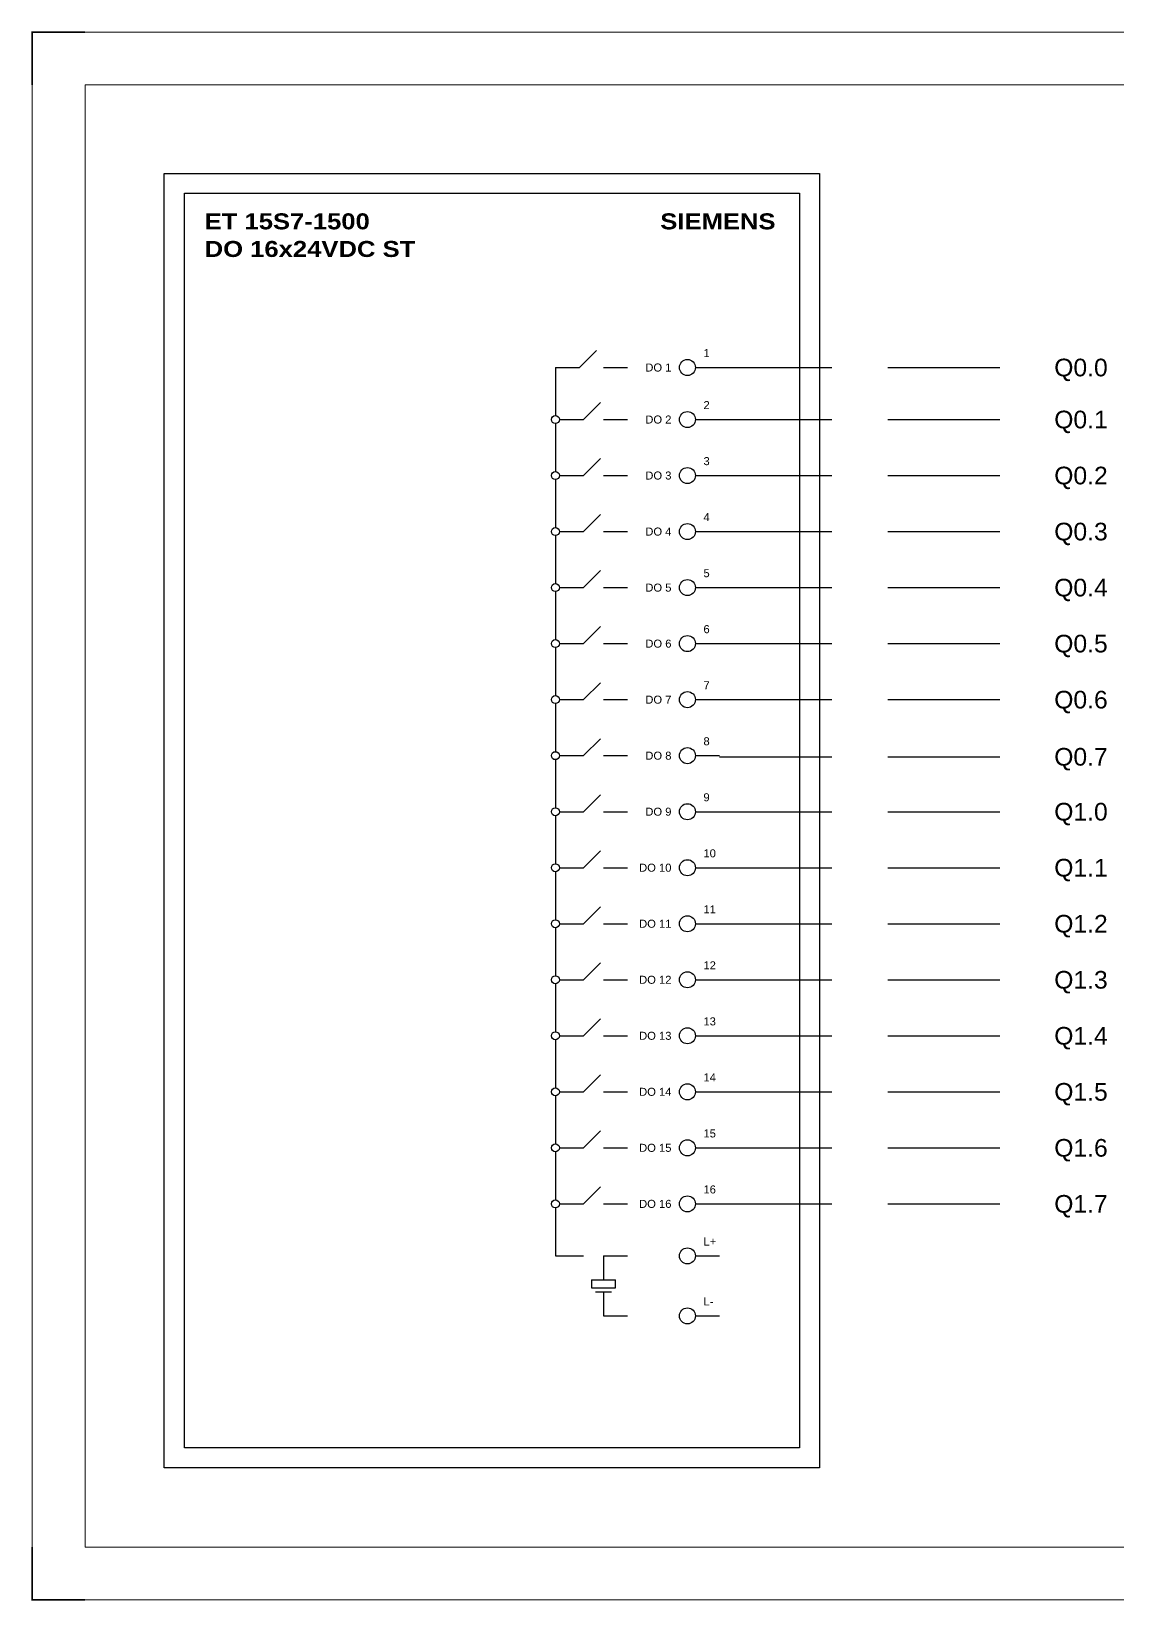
# Model space of a CAD drawing. Header units: centimetres. Extents: x -6233 to 67854, y 107 to 55669.
# Drawn here: x 38238 to 41312, y 30945 to 35389 of the extents above; entities that cross this region are included whole.
import ezdxf
from ezdxf.enums import TextEntityAlignment as Align

# ---------------------------------------------------------------- set-up
doc = ezdxf.new("R2010")
doc.units = ezdxf.units.CM
doc.header["$LTSCALE"] = 25.4
doc.linetypes.add('HIDDEN', pattern=[0.375, 0.25, -0.125])
doc.layers.add('Etiket-Line-L', color=7, linetype='Continuous')
doc.layers.add('EtIket-Line-S', color=2, linetype='Continuous')
doc.styles.add('Bold', font='ariblk.ttf', dxfattribs={"height": 25.4})
doc.styles.get("Standard").update_dxf_attribs({"font": 'arial.ttf', "height": 25.4})

# ---------------------------------------------------------------- blocks, each defined once
blk = doc.blocks.new('x5 Out Line')
at = {"const_width": 0.3}
for points in [[(9.65, 286.71), (0, 286.71), (0, 277.06)], [(0, 9.65), (0, 0), (9.65, 0)]]:
    blk.add_lwpolyline(points, dxfattribs=at)
at = {"lineweight": 15}
blk.add_lwpolyline([(395.8, 9.65), (395.8, 277.06), (9.65, 277.06), (9.65, 9.65)], close=True, dxfattribs=at)
at = {"layer": 'EtIket-Line-S', "lineweight": 9, "ltscale": 0.5}
blk.add_lwpolyline([(0, 0), (405.45, 0), (405.45, 286.71), (0, 286.71)], close=True, dxfattribs=at)

msp = doc.modelspace()

# ---------------------------------------------------------------- linework, layer by layer
at = {"ltscale": 50}
for p, q in [((39789, 34437.3), (39837.1, 34485.4)), ((39721, 34437.3), (39789, 34437.3)), ((39721, 34437.3), (39721, 34301.4)), ((39857, 34437.3), (39925, 34437.3)), ((39800.4, 34290), (39848.4, 34338.1)), ((39721, 34278.7), (39721, 34142.7)), ((39732.4, 34290), (39800.4, 34290)), ((39857, 34290), (39925, 34290)), ((39800.4, 34131.4), (39848.4, 34179.4)), ((39732.4, 34131.4), (39800.4, 34131.4)), ((39857, 34131.4), (39925, 34131.4)), ((39721, 34120), (39721, 33984)), ((39800.4, 33972.7), (39848.4, 34020.8)), ((39721, 33961.4), (39721, 33825.4)), ((39732.4, 33972.7), (39800.4, 33972.7)), ((39857, 33972.7), (39925, 33972.7)), ((39800.4, 33814), (39848.4, 33862.1)), ((39721, 33802.7), (39721, 33666.7)), ((39732.4, 33814), (39800.4, 33814)), ((39857, 33814), (39925, 33814)), ((39800.4, 33655.4), (39848.4, 33703.5)), ((39721, 33644.1), (39721, 33508.1)), ((39732.4, 33655.4), (39800.4, 33655.4)), ((39857, 33655.4), (39925, 33655.4)), ((39800.4, 33496.7), (39848.4, 33544.8)), ((39721, 33485.4), (39721, 33349.4)), ((39732.4, 33496.7), (39800.4, 33496.7)), ((39857, 33496.7), (39925, 33496.7)), ((39800.4, 33338.1), (39848.4, 33386.1)), ((39732.4, 33338.1), (39800.4, 33338.1)), ((39857, 33338.1), (39925, 33338.1)), ((39721, 33326.7), (39721, 33190.7)), ((39800.4, 33179.4), (39848.4, 33227.5)), ((39721, 33168.1), (39721, 33032.1)), ((39732.4, 33179.4), (39800.4, 33179.4)), ((39857, 33179.4), (39925, 33179.4)), ((39800.4, 33020.8), (39848.4, 33068.8)), ((39732.4, 33020.8), (39800.4, 33020.8)), ((39857, 33020.8), (39925, 33020.8)), ((39721, 33009.4), (39721, 32873.4)), ((39800.4, 32862.1), (39848.4, 32910.2)), ((39721, 32850.8), (39721, 32714.8)), ((39732.4, 32862.1), (39800.4, 32862.1)), ((39857, 32862.1), (39925, 32862.1)), ((39800.4, 32703.4), (39848.4, 32751.5)), ((39721, 32692.1), (39721, 32556.1)), ((39732.4, 32703.4), (39800.4, 32703.4)), ((39857, 32703.4), (39925, 32703.4)), ((39800.4, 32544.8), (39848.4, 32592.9)), ((39721, 32533.4), (39721, 32397.5)), ((39732.4, 32544.8), (39800.4, 32544.8)), ((39857, 32544.8), (39925, 32544.8)), ((39800.4, 32386.1), (39848.4, 32434.2)), ((39721, 32374.8), (39721, 32238.8)), ((39732.4, 32386.1), (39800.4, 32386.1)), ((39857, 32386.1), (39925, 32386.1)), ((39800.4, 32227.5), (39848.4, 32275.5)), ((39732.4, 32227.5), (39800.4, 32227.5)), ((39857, 32227.5), (39925, 32227.5)), ((39721, 32216.1), (39721, 32080.1)), ((39800.4, 32068.8), (39848.4, 32116.9)), ((39721, 32057.5), (39721, 31921.5)), ((39732.4, 32068.8), (39800.4, 32068.8)), ((39857, 32068.8), (39925, 32068.8)), ((39721, 31921.5), (39800.4, 31921.5)), ((39857, 31921.5), (39925, 31921.5)), ((39857, 31921.5), (39857, 31853.5)), ((39823, 31853.5), (39891, 31853.5)), ((39823, 31853.5), (39823, 31831)), ((39823, 31831), (39891, 31831)), ((39834.3, 31819.5), (39879.7, 31819.5)), ((39857, 31819.5), (39857, 31751.5)), ((39891, 31831), (39891, 31853.5)), ((39857, 31751.5), (39925, 31751.5))]:
    msp.add_line(p, q, dxfattribs=at)
at = {"color": 6, "ltscale": 50}
for p, q in [((40117.4, 34437.3), (40185.4, 34437.3)), ((40117.4, 34290), (40185.4, 34290)), ((40117.4, 34131.4), (40185.4, 34131.4)), ((40117.4, 33972.7), (40185.4, 33972.7)), ((40117.4, 33814), (40185.4, 33814)), ((40117.4, 33655.4), (40185.4, 33655.4)), ((40117.4, 33496.7), (40185.4, 33496.7)), ((40117.4, 33338.1), (40185.4, 33338.1)), ((40117.4, 33179.4), (40185.4, 33179.4)), ((40117.4, 33020.8), (40185.4, 33020.8)), ((40117.4, 32862.1), (40185.4, 32862.1)), ((40117.4, 32703.4), (40185.4, 32703.4)), ((40117.4, 32544.8), (40185.4, 32544.8)), ((40117.4, 32386.1), (40185.4, 32386.1)), ((40117.4, 32227.5), (40185.4, 32227.5)), ((40117.4, 32068.8), (40185.4, 32068.8)), ((40117.4, 31921.5), (40185.4, 31921.5)), ((40117.4, 31751.5), (40185.4, 31751.5))]:
    msp.add_line(p, q, dxfattribs=at)
at = {"color": 146, "linetype": 'HIDDEN', "ltscale": 50, "true_color": 0x105689}
for p, q in [((40185.4, 34437.3), (41032.8, 34437.3)), ((40185.4, 34290), (41032.8, 34290)), ((40185.4, 34131.4), (41032.8, 34131.4)), ((40185.4, 33972.7), (41032.8, 33972.7)), ((40185.4, 33814), (41032.8, 33814)), ((40185.4, 33655.4), (41032.8, 33655.4)), ((40185.4, 33496.7), (41032.8, 33496.7)), ((40185.4, 33334.9), (41032.8, 33334.9)), ((40185.4, 33179.4), (41032.8, 33179.4)), ((40185.4, 33020.8), (41032.8, 33020.8)), ((40185.4, 32862.1), (41032.8, 32862.1)), ((40185.4, 32703.4), (41032.8, 32703.4)), ((40185.4, 32544.8), (41032.8, 32544.8)), ((40185.4, 32386.1), (41032.8, 32386.1)), ((40185.4, 32227.5), (41032.8, 32227.5)), ((40185.4, 32068.8), (41032.8, 32068.8))]:
    msp.add_line(p, q, dxfattribs=at)
at = {"ltscale": 50}
msp.add_lwpolyline([(38614, 34987.2), (40468.7, 34987.2), (40468.7, 31321.4), (38614, 31321.4)], close=True, dxfattribs=at)
at = {"color": 6, "ltscale": 50}
msp.add_lwpolyline([(38670.7, 34930.6), (40412, 34930.6), (40412, 31378.1), (38670.7, 31378.1)], close=True, dxfattribs=at)
at = {"color": 6, "ltscale": 500}
for centre in [(40094.7, 34437.3), (40094.7, 34290), (40094.7, 34131.4), (40094.7, 33972.7), (40094.7, 33814), (40094.7, 33655.4), (40094.7, 33496.7), (40094.7, 33338.1), (40094.7, 33179.4), (40094.7, 33020.8), (40094.7, 32862.1), (40094.7, 32703.4), (40094.7, 32544.8), (40094.7, 32386.1), (40094.7, 32227.5), (40094.7, 32068.8), (40094.7, 31921.5), (40094.7, 31751.5)]:
    msp.add_circle(centre, 22.7, dxfattribs=at)
at = {"ltscale": 500}
for centre in [(39721, 34290), (39721, 34131.4), (39721, 33972.7), (39721, 33814), (39721, 33655.4), (39721, 33496.7), (39721, 33338.1), (39721, 33179.4), (39721, 33020.8), (39721, 32862.1), (39721, 32703.4), (39721, 32544.8), (39721, 32386.1), (39721, 32227.5), (39721, 32068.8)]:
    msp.add_circle(centre, 11.3, dxfattribs=at)

# ---------------------------------------------------------------- block references
at = {"layer": 'Etiket-Line-L', "lineweight": 0, "xscale": 15.48351216233742, "yscale": 15.48351216233742, "zscale": 15.48351216233742}
msp.add_blockref('x5 Out Line', (38240.2, 30947.6), dxfattribs=at)

# ---------------------------------------------------------------- texts
at = {"ltscale": 500, "style": 'Bold'}
for s, p in [('ET 15S7-1500', (38728.2, 34873.9)), ('DO 16x24VDC ST', (38728.2, 34795.7))]:
    msp.add_text(s, height=45.331, dxfattribs=at).set_placement(p, align=Align.TOP_LEFT)
msp.add_text('SIEMENS', height=45.33, dxfattribs=at).set_placement((40344, 34873.9), align=Align.TOP_RIGHT)
at = {"ltscale": 500}
for s, height, p in [('1', 22.7, (40140, 34460)), ('2', 22.7, (40140, 34312.7)), ('3', 22.7, (40140, 34154)), ('4', 22.7, (40140, 33995.4)), ('5', 22.7, (40140, 33836.7)), ('6', 22.7, (40140, 33678.1)), ('7', 22.7, (40140, 33519.4)), ('8', 22.7, (40140, 33360.7)), ('9', 22.7, (40140, 33202.1)), ('10', 22.67, (40140, 33043.4)), ('11', 22.67, (40140, 32884.8)), ('12', 22.67, (40140, 32726.1)), ('13', 22.67, (40140, 32567.4)), ('14', 22.67, (40140, 32408.8)), ('15', 22.67, (40140, 32250.1)), ('16', 22.67, (40140, 32091.5)), ('L+', 22.67, (40140, 31944.1)), ('L-', 22.67, (40140, 31774.2))]:
    msp.add_text(s, height=height, dxfattribs=at).set_placement(p, align=Align.BOTTOM_LEFT)
for s, p in [('DO 1', (40049.4, 34437.3)), ('DO 2', (40049.4, 34290)), ('DO 3', (40049.4, 34131.4)), ('DO 4', (40049.4, 33972.7)), ('DO 5', (40049.4, 33814)), ('DO 6', (40049.4, 33655.4)), ('DO 7', (40049.4, 33496.7)), ('DO 8', (40049.4, 33338.1)), ('DO 9', (40049.4, 33179.4)), ('DO 10', (40049.4, 33020.8)), ('DO 11', (40049.4, 32862.1)), ('DO 12', (40049.4, 32703.4)), ('DO 13', (40049.4, 32544.8)), ('DO 14', (40049.4, 32386.1)), ('DO 15', (40049.4, 32227.5)), ('DO 16', (40049.4, 32068.8))]:
    msp.add_text(s, height=22.67, dxfattribs=at).set_placement(p, align=Align.MIDDLE_RIGHT)
for s, p in [('Q0.0', (41132.8, 34437.3)), ('Q0.1', (41132.8, 34290)), ('Q0.2', (41132.8, 34131.4)), ('Q0.3', (41132.8, 33972.7)), ('Q0.4', (41132.8, 33814)), ('Q0.5', (41132.8, 33655.4)), ('Q0.6', (41132.8, 33496.7)), ('Q0.7', (41132.8, 33334.9)), ('Q1.0', (41132.8, 33179.4)), ('Q1.1', (41132.8, 33020.8)), ('Q1.2', (41132.8, 32862.1)), ('Q1.3', (41132.8, 32703.4)), ('Q1.4', (41132.8, 32544.8)), ('Q1.5', (41132.8, 32386.1)), ('Q1.6', (41132.8, 32227.5)), ('Q1.7', (41132.8, 32068.8))]:
    msp.add_text(s, height=50, dxfattribs=at).set_placement(p, align=Align.MIDDLE_LEFT)

doc.saveas('drawing.dxf')
